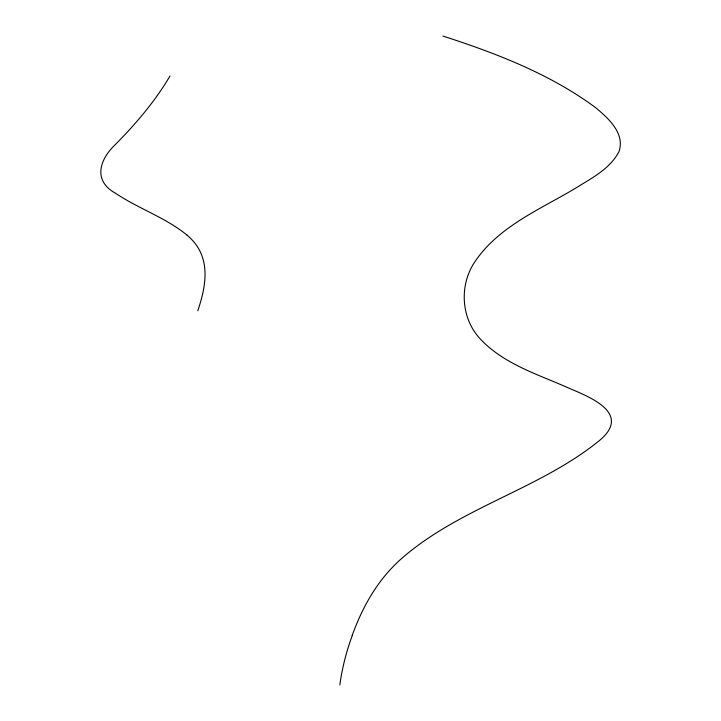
<?xml version="1.0" encoding="UTF-8"?>
<svg xmlns="http://www.w3.org/2000/svg" width="721" height="721" viewBox="0 0 721 721"><rect width="100%" height="100%" fill="white"/><g stroke="black" fill="none" stroke-linecap="round" stroke-linejoin="round"><path stroke-width="1.08" d="M197.77 310.805C204.566 290.788 209.82 267.058 198.104 247.781A73.335 48.397 3.7 0 0 187.109 235.172M352.145 635.543C359.959 613.886 370.585 593.004 385.365 575.241A247.627 163.442 3.7 0 1 399.533 560.361C458.376 507.674 539.407 489.676 600.16 439.963C631.506 413.106 589.715 397.046 568.536 387.979C538.199 374.478 504.493 364.339 480.961 339.681C461.007 319.16 458.916 285.669 474.661 262.093C498.653 226.106 540.642 209.27 576.412 187.685C592.067 177.862 610.272 168.705 618.988 151.518C625.278 133.151 608.001 117.974 595.375 107.456C549.898 73.912 496.327 53.318 442.928 36.05M169.976 76.047C154.519 102.193 134.764 125.13 113.341 146.561C98.714 161.54 93.964 181.467 115.477 193.21C138.459 208.711 165.524 217.499 187.109 235.172M339.843 684.941A517.02 341.24 3.7 0 1 352.263 635.571"/></g></svg>
